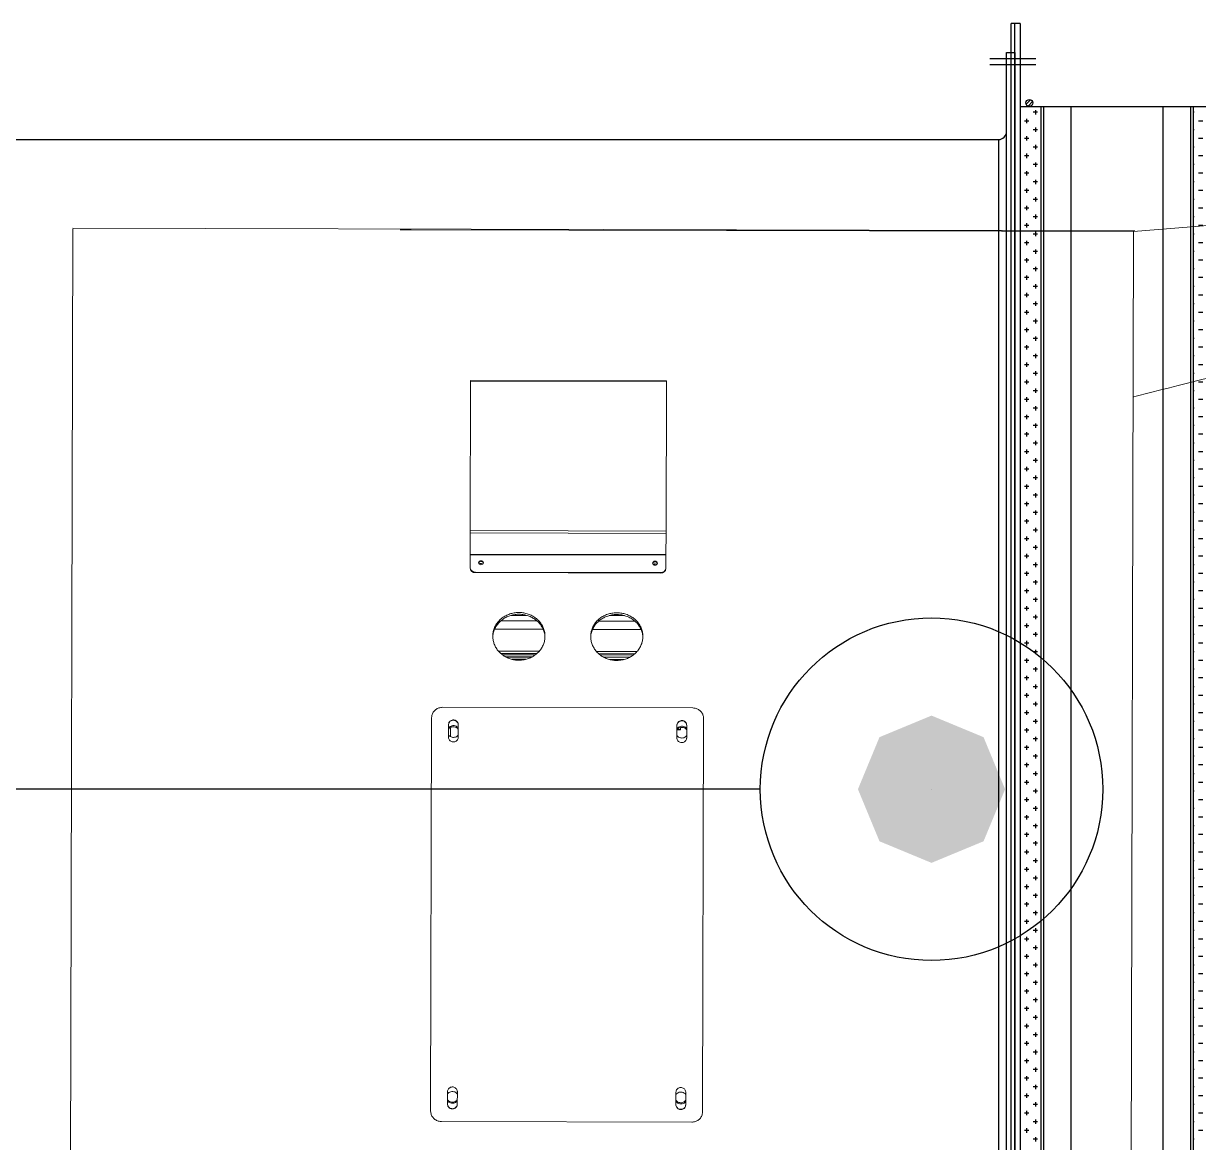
# Model space of a CAD drawing. Header units: millimetres. Extents: x -379292 to 1221486, y 92049 to 447512.
# Drawn here: x -107860 to -107002, y 166036 to 166852 of the extents above; entities that cross this region are included whole.
import ezdxf
from ezdxf.enums import TextEntityAlignment as Align

# ---------------------------------------------------------------- set-up
doc = ezdxf.new("R2010")
doc.units = ezdxf.units.MM
doc.layers.add('-M-YNGN-SPR-YUK', color=7, linetype='Continuous')
doc.layers.add('-M-YNGN-ZON6-SPR-', color=7, linetype='Continuous')
for name, color, linetype, lineweight in [('-M-YNGN-ZON6', 2, 'SP', 30), ('_Systemair Ventilation Equipments', 7, 'Continuous', 30), ('Aironn-DEF', 7, 'Continuous', 0)]:
    doc.layers.add(name, color=color, linetype=linetype, lineweight=lineweight)
doc.styles.add('CIZGI', font='tahoma.ttf', dxfattribs={"width": 0.8, "oblique": 20})
doc.styles.add('SPR-NOT', font='romans.shx')
doc.linetypes.add('SP', pattern='A,2,-0.1,["SP",CIZGI,S=0.14,R=0.2,X=0,Y=-0.07],-0.255', length=2.355)

# ---------------------------------------------------------------- blocks, each defined once
blk = doc.blocks.new('EVH 1250')
at = {"layer": '_Systemair Ventilation Equipments', "color": 8}
for p, q in [((12321.979, 3611.709), (12321.979, 3748.709)), ((12322.379, 3748.709), (12322.379, 3611.709)), ((12322.629, 3748.709), (12322.629, 3611.709)), ((12309.352, 3617.752), (12309.352, 3742.752)), ((12309.552, 3617.752), (12309.552, 3742.752)), ((12311.552, 3617.752), (12311.552, 3742.752)), ((12318.279, 3617.752), (12318.279, 3742.752)), ((12320.279, 3617.752), (12320.279, 3742.752)), ((12320.479, 3617.752), (12320.479, 3742.752)), ((12320.871, 3692.959), (12320.871, 3693.277)), ((12308.647, 3692.483), (12308.965, 3692.483)), ((12309.282, 3693.118), (12309.311, 3693.118)), ((12320.712, 3693.118), (12321.03, 3693.118)), ((12321.347, 3692.483), (12321.665, 3692.483)), ((12321.506, 3692.324), (12321.506, 3692.642)), ((12321.982, 3693.118), (12321.996, 3693.118)), ((12309.282, 3691.848), (12309.31, 3691.848)), ((12320.712, 3691.848), (12321.03, 3691.848)), ((12320.871, 3691.689), (12320.871, 3692.007)), ((12321.982, 3691.848), (12321.997, 3691.848)), ((12308.647, 3691.213), (12308.965, 3691.213)), ((12320.871, 3690.419), (12320.871, 3690.737)), ((12321.347, 3691.213), (12321.665, 3691.213)), ((12321.506, 3691.054), (12321.506, 3691.372)), ((12308.647, 3689.943), (12308.965, 3689.943)), ((12309.282, 3690.578), (12309.309, 3690.578)), ((12320.712, 3690.578), (12321.03, 3690.578)), ((12321.347, 3689.943), (12321.665, 3689.943)), ((12321.506, 3689.784), (12321.506, 3690.102)), ((12321.982, 3690.578), (12321.997, 3690.578)), ((12309.282, 3689.308), (12309.308, 3689.308)), ((12320.712, 3689.308), (12321.03, 3689.308)), ((12320.871, 3689.149), (12320.871, 3689.467)), ((12321.982, 3689.308), (12321.997, 3689.308)), ((12308.647, 3688.673), (12308.965, 3688.673)), ((12309.282, 3688.038), (12309.307, 3688.038)), ((12320.712, 3688.038), (12321.03, 3688.038)), ((12320.871, 3687.879), (12320.871, 3688.197)), ((12321.347, 3688.673), (12321.665, 3688.673)), ((12321.506, 3688.514), (12321.506, 3688.832)), ((12321.982, 3688.038), (12321.998, 3688.038)), ((12308.647, 3687.403), (12308.965, 3687.403)), ((12321.347, 3687.403), (12321.665, 3687.403)), ((12321.506, 3687.244), (12321.506, 3687.562)), ((12309.282, 3686.768), (12309.306, 3686.768)), ((12320.712, 3686.768), (12321.03, 3686.768)), ((12320.871, 3686.609), (12320.871, 3686.927)), ((12321.982, 3686.768), (12321.998, 3686.768)), ((12308.647, 3686.133), (12308.965, 3686.133)), ((12309.282, 3685.498), (12309.305, 3685.498)), ((12320.712, 3685.498), (12321.03, 3685.498)), ((12320.871, 3685.339), (12320.871, 3685.657)), ((12321.347, 3686.133), (12321.665, 3686.133)), ((12321.506, 3685.974), (12321.506, 3686.292)), ((12321.982, 3685.498), (12321.999, 3685.498)), ((12308.647, 3684.863), (12308.965, 3684.863)), ((12321.347, 3684.863), (12321.665, 3684.863)), ((12321.506, 3684.704), (12321.506, 3685.022)), ((12309.282, 3684.228), (12309.304, 3684.228)), ((12320.712, 3684.228), (12321.03, 3684.228)), ((12320.871, 3684.069), (12320.871, 3684.387)), ((12321.506, 3683.434), (12321.506, 3683.752)), ((12321.982, 3684.228), (12321.999, 3684.228)), ((12308.647, 3683.593), (12308.965, 3683.593)), ((12309.282, 3682.958), (12309.303, 3682.958)), ((12320.712, 3682.958), (12321.03, 3682.958)), ((12320.871, 3682.799), (12320.871, 3683.117)), ((12321.347, 3683.593), (12321.665, 3683.593)), ((12321.982, 3682.958), (12322, 3682.958)), ((12308.647, 3682.323), (12308.965, 3682.323)), ((12321.347, 3682.323), (12321.665, 3682.323)), ((12321.506, 3682.164), (12321.506, 3682.482)), ((12309.282, 3681.688), (12309.302, 3681.688)), ((12320.712, 3681.688), (12321.03, 3681.688)), ((12320.871, 3681.529), (12320.871, 3681.847)), ((12321.506, 3680.894), (12321.506, 3681.212)), ((12321.982, 3681.688), (12322, 3681.688)), ((12308.647, 3681.053), (12308.965, 3681.053)), ((12309.282, 3680.418), (12309.301, 3680.418)), ((12320.712, 3680.418), (12321.03, 3680.418)), ((12320.871, 3680.259), (12320.871, 3680.577)), ((12321.347, 3681.053), (12321.665, 3681.053)), ((12321.982, 3680.418), (12322, 3680.418)), ((12308.647, 3679.783), (12308.965, 3679.783)), ((12321.347, 3679.783), (12321.665, 3679.783)), ((12321.506, 3679.624), (12321.506, 3679.942)), ((12309.282, 3679.148), (12309.301, 3679.148)), ((12320.712, 3679.148), (12321.03, 3679.148)), ((12320.871, 3678.989), (12320.871, 3679.307)), ((12321.506, 3678.354), (12321.506, 3678.672)), ((12321.982, 3679.148), (12322, 3679.148)), ((12308.647, 3678.513), (12308.965, 3678.513)), ((12309.282, 3677.878), (12309.302, 3677.878)), ((12320.712, 3677.878), (12321.03, 3677.878)), ((12320.871, 3677.719), (12320.871, 3678.037)), ((12321.347, 3678.513), (12321.665, 3678.513)), ((12321.982, 3677.878), (12322, 3677.878)), ((12308.647, 3677.243), (12308.965, 3677.243)), ((12321.347, 3677.243), (12321.665, 3677.243)), ((12321.506, 3677.084), (12321.506, 3677.402)), ((12309.282, 3676.608), (12309.303, 3676.608)), ((12320.712, 3676.608), (12321.03, 3676.608)), ((12320.871, 3676.449), (12320.871, 3676.767)), ((12321.506, 3675.814), (12321.506, 3676.132)), ((12321.982, 3676.608), (12321.999, 3676.608)), ((12308.647, 3675.973), (12308.965, 3675.973)), ((12309.282, 3675.338), (12309.304, 3675.338)), ((12320.712, 3675.338), (12321.03, 3675.338)), ((12320.871, 3675.179), (12320.871, 3675.497)), ((12321.347, 3675.973), (12321.665, 3675.973)), ((12321.982, 3675.338), (12321.999, 3675.338)), ((12308.647, 3674.703), (12308.965, 3674.703)), ((12321.347, 3674.703), (12321.665, 3674.703)), ((12321.506, 3674.544), (12321.506, 3674.862)), ((12309.282, 3674.068), (12309.305, 3674.068)), ((12320.712, 3674.068), (12321.03, 3674.068)), ((12320.871, 3673.909), (12320.871, 3674.227)), ((12321.506, 3673.274), (12321.506, 3673.592)), ((12321.982, 3674.068), (12321.998, 3674.068)), ((12308.647, 3673.433), (12308.965, 3673.433)), ((12309.282, 3672.798), (12309.306, 3672.798)), ((12320.712, 3672.798), (12321.03, 3672.798)), ((12320.871, 3672.639), (12320.871, 3672.957)), ((12321.347, 3673.433), (12321.665, 3673.433)), ((12321.982, 3672.798), (12321.998, 3672.798)), ((12308.647, 3672.163), (12308.965, 3672.163)), ((12321.347, 3672.163), (12321.665, 3672.163)), ((12321.506, 3672.004), (12321.506, 3672.322)), ((12308.647, 3670.893), (12308.965, 3670.893)), ((12309.282, 3671.528), (12309.307, 3671.528)), ((12320.712, 3671.528), (12321.03, 3671.528)), ((12320.871, 3671.369), (12320.871, 3671.687)), ((12321.347, 3670.893), (12321.665, 3670.893)), ((12321.506, 3670.734), (12321.506, 3671.052)), ((12321.982, 3671.528), (12321.998, 3671.528)), ((12309.282, 3670.258), (12309.308, 3670.258)), ((12320.712, 3670.258), (12321.03, 3670.258)), ((12320.871, 3670.099), (12320.871, 3670.417)), ((12321.982, 3670.258), (12321.997, 3670.258)), ((12308.647, 3669.623), (12308.965, 3669.623)), ((12321.347, 3669.623), (12321.665, 3669.623)), ((12321.506, 3669.464), (12321.506, 3669.782)), ((12308.647, 3668.353), (12308.965, 3668.353)), ((12309.282, 3668.988), (12309.309, 3668.988)), ((12320.712, 3668.988), (12321.03, 3668.988)), ((12320.871, 3668.829), (12320.871, 3669.147)), ((12321.347, 3668.353), (12321.665, 3668.353)), ((12321.506, 3668.194), (12321.506, 3668.512)), ((12321.982, 3668.988), (12321.997, 3668.988)), ((12309.282, 3667.718), (12309.31, 3667.718)), ((12320.712, 3667.718), (12321.03, 3667.718)), ((12320.871, 3667.559), (12320.871, 3667.877)), ((12321.982, 3667.718), (12321.996, 3667.718)), ((12308.647, 3667.083), (12308.965, 3667.083)), ((12320.871, 3666.289), (12320.871, 3666.607)), ((12321.347, 3667.083), (12321.665, 3667.083)), ((12321.506, 3666.924), (12321.506, 3667.242)), ((12308.647, 3665.813), (12308.965, 3665.813)), ((12309.282, 3666.448), (12309.312, 3666.448)), ((12320.712, 3666.448), (12321.03, 3666.448)), ((12321.347, 3665.813), (12321.665, 3665.813)), ((12321.506, 3665.654), (12321.506, 3665.972)), ((12321.982, 3666.448), (12321.996, 3666.448)), ((12309.282, 3665.178), (12309.313, 3665.178)), ((12320.712, 3665.178), (12321.03, 3665.178)), ((12320.871, 3665.019), (12320.871, 3665.337)), ((12321.982, 3665.178), (12321.995, 3665.178)), ((12308.647, 3664.543), (12308.965, 3664.543)), ((12320.871, 3663.749), (12320.871, 3664.067)), ((12321.347, 3664.543), (12321.665, 3664.543)), ((12321.506, 3664.384), (12321.506, 3664.702)), ((12308.647, 3663.273), (12308.965, 3663.273)), ((12309.282, 3663.908), (12309.314, 3663.908)), ((12320.712, 3663.908), (12321.03, 3663.908)), ((12321.347, 3663.273), (12321.665, 3663.273)), ((12321.506, 3663.114), (12321.506, 3663.432)), ((12321.982, 3663.908), (12321.995, 3663.908)), ((12309.282, 3662.638), (12309.315, 3662.638)), ((12320.712, 3662.638), (12321.03, 3662.638)), ((12320.871, 3662.479), (12320.871, 3662.797)), ((12321.982, 3662.638), (12321.994, 3662.638)), ((12308.647, 3662.003), (12308.965, 3662.003)), ((12320.871, 3661.209), (12320.871, 3661.527)), ((12321.347, 3662.003), (12321.665, 3662.003)), ((12321.506, 3661.844), (12321.506, 3662.162)), ((12308.647, 3660.733), (12308.965, 3660.733)), ((12309.282, 3661.368), (12309.316, 3661.368)), ((12320.712, 3661.368), (12321.03, 3661.368)), ((12321.347, 3660.733), (12321.665, 3660.733)), ((12321.506, 3660.574), (12321.506, 3660.892)), ((12321.982, 3661.368), (12321.994, 3661.368)), ((12309.282, 3660.098), (12309.317, 3660.098)), ((12320.712, 3660.098), (12321.03, 3660.098)), ((12320.871, 3659.939), (12320.871, 3660.257)), ((12321.982, 3660.098), (12321.994, 3660.098)), ((12308.647, 3659.463), (12308.965, 3659.463)), ((12320.871, 3658.669), (12320.871, 3658.987)), ((12321.347, 3659.463), (12321.665, 3659.463)), ((12321.506, 3659.304), (12321.506, 3659.622)), ((12308.647, 3658.193), (12308.965, 3658.193)), ((12309.282, 3658.828), (12309.318, 3658.828)), ((12320.712, 3658.828), (12321.03, 3658.828)), ((12321.347, 3658.193), (12321.665, 3658.193)), ((12321.506, 3658.034), (12321.506, 3658.352)), ((12321.982, 3658.828), (12321.993, 3658.828)), ((12309.282, 3657.558), (12309.319, 3657.558)), ((12320.712, 3657.558), (12321.03, 3657.558)), ((12320.871, 3657.399), (12320.871, 3657.717)), ((12321.982, 3657.558), (12321.993, 3657.558)), ((12308.647, 3656.923), (12308.965, 3656.923)), ((12309.282, 3656.288), (12309.32, 3656.288)), ((12320.712, 3656.288), (12321.03, 3656.288)), ((12320.871, 3656.129), (12320.871, 3656.447)), ((12321.347, 3656.923), (12321.665, 3656.923)), ((12321.506, 3656.764), (12321.506, 3657.082)), ((12321.982, 3656.288), (12321.992, 3656.288)), ((12308.647, 3655.653), (12308.965, 3655.653)), ((12321.347, 3655.653), (12321.665, 3655.653)), ((12321.506, 3655.494), (12321.506, 3655.812)), ((12309.282, 3655.018), (12309.321, 3655.018)), ((12320.712, 3655.018), (12321.03, 3655.018)), ((12320.871, 3654.859), (12320.871, 3655.177)), ((12321.982, 3655.018), (12321.992, 3655.018)), ((12308.647, 3654.383), (12308.965, 3654.383)), ((12309.282, 3653.748), (12309.322, 3653.748)), ((12320.712, 3653.748), (12321.03, 3653.748)), ((12320.871, 3653.589), (12320.871, 3653.907)), ((12321.347, 3654.383), (12321.665, 3654.383)), ((12321.506, 3654.224), (12321.506, 3654.542)), ((12321.982, 3653.748), (12321.991, 3653.748)), ((12308.647, 3653.113), (12308.965, 3653.113)), ((12321.347, 3653.113), (12321.665, 3653.113)), ((12321.506, 3652.954), (12321.506, 3653.272)), ((12309.282, 3652.478), (12309.323, 3652.478)), ((12320.712, 3652.478), (12321.03, 3652.478)), ((12320.871, 3652.319), (12320.871, 3652.637)), ((12321.506, 3651.684), (12321.506, 3652.002)), ((12321.982, 3652.478), (12321.991, 3652.478)), ((12308.647, 3651.843), (12308.965, 3651.843)), ((12309.282, 3651.208), (12309.324, 3651.208)), ((12320.712, 3651.208), (12321.03, 3651.208)), ((12320.871, 3651.049), (12320.871, 3651.367)), ((12321.347, 3651.843), (12321.665, 3651.843)), ((12321.982, 3651.208), (12321.991, 3651.208)), ((12308.647, 3650.573), (12308.965, 3650.573)), ((12321.347, 3650.573), (12321.665, 3650.573)), ((12321.506, 3650.414), (12321.506, 3650.732)), ((12309.282, 3649.938), (12309.325, 3649.938)), ((12320.712, 3649.938), (12321.03, 3649.938)), ((12320.871, 3649.779), (12320.871, 3650.097)), ((12321.506, 3649.144), (12321.506, 3649.462)), ((12321.982, 3649.938), (12321.99, 3649.938)), ((12308.647, 3649.303), (12308.965, 3649.303)), ((12309.282, 3648.668), (12309.326, 3648.668)), ((12320.712, 3648.668), (12321.03, 3648.668)), ((12320.871, 3648.509), (12320.871, 3648.827)), ((12321.347, 3649.303), (12321.665, 3649.303)), ((12321.982, 3648.668), (12321.99, 3648.668)), ((12308.647, 3648.033), (12308.965, 3648.033)), ((12321.347, 3648.033), (12321.665, 3648.033)), ((12321.506, 3647.874), (12321.506, 3648.192)), ((12309.282, 3647.398), (12309.327, 3647.398)), ((12320.712, 3647.398), (12321.03, 3647.398)), ((12320.871, 3647.239), (12320.871, 3647.557)), ((12321.506, 3646.604), (12321.506, 3646.922)), ((12321.982, 3647.398), (12321.989, 3647.398)), ((12308.647, 3646.763), (12308.965, 3646.763)), ((12309.282, 3646.128), (12309.328, 3646.128)), ((12320.712, 3646.128), (12321.03, 3646.128)), ((12320.871, 3645.969), (12320.871, 3646.287)), ((12321.347, 3646.763), (12321.665, 3646.763)), ((12321.982, 3646.128), (12321.989, 3646.128)), ((12308.647, 3645.493), (12308.965, 3645.493)), ((12321.347, 3645.493), (12321.665, 3645.493)), ((12321.506, 3645.334), (12321.506, 3645.652)), ((12309.282, 3644.858), (12309.329, 3644.858)), ((12320.712, 3644.858), (12321.03, 3644.858)), ((12320.871, 3644.699), (12320.871, 3645.017)), ((12321.506, 3644.064), (12321.506, 3644.382)), ((12321.982, 3644.858), (12321.988, 3644.858)), ((12308.647, 3644.223), (12308.965, 3644.223)), ((12309.282, 3643.588), (12309.33, 3643.588)), ((12320.712, 3643.588), (12321.03, 3643.588)), ((12320.871, 3643.429), (12320.871, 3643.747)), ((12321.347, 3644.223), (12321.665, 3644.223)), ((12321.982, 3643.588), (12321.988, 3643.588)), ((12308.647, 3642.953), (12308.965, 3642.953)), ((12321.347, 3642.953), (12321.665, 3642.953)), ((12321.506, 3642.794), (12321.506, 3643.112)), ((12309.282, 3642.318), (12309.331, 3642.318)), ((12320.712, 3642.318), (12321.03, 3642.318)), ((12320.871, 3642.159), (12320.871, 3642.477)), ((12321.506, 3641.524), (12321.506, 3641.842)), ((12321.982, 3642.318), (12321.988, 3642.318)), ((12308.647, 3641.683), (12308.965, 3641.683)), ((12309.282, 3641.048), (12309.332, 3641.048)), ((12320.712, 3641.048), (12321.03, 3641.048)), ((12320.871, 3640.889), (12320.871, 3641.207)), ((12321.347, 3641.683), (12321.665, 3641.683)), ((12321.982, 3641.048), (12321.987, 3641.048)), ((12308.647, 3640.413), (12308.965, 3640.413)), ((12321.347, 3640.413), (12321.665, 3640.413)), ((12321.506, 3640.254), (12321.506, 3640.572)), ((12308.647, 3639.143), (12308.965, 3639.143)), ((12309.282, 3639.778), (12309.333, 3639.778)), ((12320.712, 3639.778), (12321.03, 3639.778)), ((12320.871, 3639.619), (12320.871, 3639.937)), ((12321.347, 3639.143), (12321.665, 3639.143)), ((12321.506, 3638.984), (12321.506, 3639.302)), ((12321.982, 3639.778), (12321.987, 3639.778)), ((12309.282, 3638.508), (12309.334, 3638.508)), ((12320.712, 3638.508), (12321.03, 3638.508)), ((12320.871, 3638.349), (12320.871, 3638.667)), ((12321.982, 3638.508), (12321.986, 3638.508)), ((12308.647, 3637.873), (12308.965, 3637.873)), ((12321.347, 3637.873), (12321.665, 3637.873)), ((12321.506, 3637.714), (12321.506, 3638.032)), ((12308.647, 3636.603), (12308.965, 3636.603)), ((12309.282, 3637.238), (12309.335, 3637.238)), ((12320.712, 3637.238), (12321.03, 3637.238)), ((12320.871, 3637.079), (12320.871, 3637.397)), ((12321.347, 3636.603), (12321.665, 3636.603)), ((12321.506, 3636.444), (12321.506, 3636.762)), ((12321.982, 3637.238), (12321.986, 3637.238)), ((12309.282, 3635.968), (12309.336, 3635.968)), ((12320.712, 3635.968), (12321.03, 3635.968)), ((12320.871, 3635.809), (12320.871, 3636.127)), ((12321.982, 3635.968), (12321.985, 3635.968)), ((12308.647, 3635.333), (12308.965, 3635.333)), ((12320.871, 3634.539), (12320.871, 3634.857)), ((12321.347, 3635.333), (12321.665, 3635.333)), ((12321.506, 3635.174), (12321.506, 3635.492)), ((12308.647, 3634.063), (12308.965, 3634.063)), ((12309.282, 3634.698), (12309.337, 3634.698)), ((12320.712, 3634.698), (12321.03, 3634.698)), ((12321.347, 3634.063), (12321.665, 3634.063)), ((12321.506, 3633.904), (12321.506, 3634.222)), ((12321.982, 3634.698), (12321.985, 3634.698)), ((12309.282, 3633.428), (12309.338, 3633.428)), ((12320.712, 3633.428), (12321.03, 3633.428)), ((12320.871, 3633.269), (12320.871, 3633.587)), ((12321.982, 3633.428), (12321.985, 3633.428)), ((12308.647, 3632.793), (12308.965, 3632.793)), ((12320.871, 3631.999), (12320.871, 3632.317)), ((12321.347, 3632.793), (12321.665, 3632.793)), ((12321.506, 3632.634), (12321.506, 3632.952)), ((12308.647, 3631.523), (12308.965, 3631.523)), ((12309.282, 3632.158), (12309.339, 3632.158)), ((12320.712, 3632.158), (12321.03, 3632.158)), ((12321.347, 3631.523), (12321.665, 3631.523)), ((12321.506, 3631.364), (12321.506, 3631.682)), ((12321.982, 3632.158), (12321.984, 3632.158)), ((12309.282, 3630.888), (12309.34, 3630.888)), ((12320.712, 3630.888), (12321.03, 3630.888)), ((12320.871, 3630.729), (12320.871, 3631.047)), ((12321.982, 3630.888), (12321.984, 3630.888)), ((12308.647, 3630.253), (12308.965, 3630.253)), ((12320.871, 3629.459), (12320.871, 3629.777)), ((12321.347, 3630.253), (12321.665, 3630.253)), ((12321.506, 3630.094), (12321.506, 3630.412)), ((12308.647, 3628.983), (12308.965, 3628.983)), ((12309.282, 3629.618), (12309.341, 3629.618)), ((12320.712, 3629.618), (12321.03, 3629.618)), ((12321.347, 3628.983), (12321.665, 3628.983)), ((12321.506, 3628.824), (12321.506, 3629.142)), ((12321.982, 3629.618), (12321.983, 3629.618)), ((12309.282, 3628.348), (12309.342, 3628.348)), ((12320.712, 3628.348), (12321.03, 3628.348)), ((12320.871, 3628.189), (12320.871, 3628.507)), ((12321.982, 3628.348), (12321.983, 3628.348)), ((12308.647, 3627.713), (12308.965, 3627.713)), ((12320.871, 3626.919), (12320.871, 3627.237)), ((12321.347, 3627.713), (12321.665, 3627.713)), ((12321.506, 3627.554), (12321.506, 3627.872)), ((12308.647, 3626.443), (12308.965, 3626.443)), ((12309.282, 3627.078), (12309.343, 3627.078)), ((12320.712, 3627.078), (12321.03, 3627.078)), ((12321.347, 3626.443), (12321.665, 3626.443)), ((12321.506, 3626.284), (12321.506, 3626.602)), ((12309.282, 3625.808), (12309.344, 3625.808)), ((12320.712, 3625.808), (12321.03, 3625.808)), ((12320.871, 3625.649), (12320.871, 3625.967)), ((12308.647, 3625.173), (12308.965, 3625.173)), ((12320.871, 3624.379), (12320.871, 3624.697)), ((12321.347, 3625.173), (12321.665, 3625.173)), ((12321.506, 3625.014), (12321.506, 3625.332)), ((12308.647, 3623.903), (12308.965, 3623.903)), ((12309.282, 3624.538), (12309.345, 3624.538)), ((12320.712, 3624.538), (12321.03, 3624.538)), ((12321.347, 3623.903), (12321.665, 3623.903)), ((12321.506, 3623.744), (12321.506, 3624.062)), ((12309.282, 3623.268), (12309.346, 3623.268)), ((12320.712, 3623.268), (12321.03, 3623.268)), ((12320.871, 3623.109), (12320.871, 3623.427)), ((12308.647, 3622.633), (12308.965, 3622.633)), ((12309.282, 3621.998), (12309.347, 3621.998)), ((12320.712, 3621.998), (12321.03, 3621.998)), ((12320.871, 3621.839), (12320.871, 3622.157)), ((12321.347, 3622.633), (12321.665, 3622.633)), ((12321.506, 3622.474), (12321.506, 3622.792)), ((12308.647, 3621.363), (12308.965, 3621.363)), ((12321.347, 3621.363), (12321.665, 3621.363)), ((12321.506, 3621.204), (12321.506, 3621.522)), ((12309.282, 3620.728), (12309.348, 3620.728)), ((12320.712, 3620.728), (12321.03, 3620.728)), ((12320.871, 3620.569), (12320.871, 3620.887)), ((12321.506, 3619.934), (12321.506, 3620.252)), ((12308.647, 3620.093), (12308.965, 3620.093)), ((12309.282, 3619.458), (12309.349, 3619.458)), ((12320.712, 3619.458), (12321.03, 3619.458)), ((12320.871, 3619.299), (12320.871, 3619.617)), ((12321.347, 3620.093), (12321.665, 3620.093)), ((12308.647, 3618.823), (12308.965, 3618.823)), ((12321.347, 3618.823), (12321.665, 3618.823)), ((12321.506, 3618.664), (12321.506, 3618.982)), ((12321.979, 3617.752), (12307.879, 3617.752)), ((12309.282, 3618.188), (12309.35, 3618.188)), ((12320.712, 3618.188), (12321.03, 3618.188)), ((12320.871, 3618.029), (12320.871, 3618.347)), ((12321.075, 3617.41), (12321.399, 3617.735)), ((12321.217, 3617.269), (12321.541, 3617.593)), ((12324.204, 3614.696), (12320.835, 3614.696)), ((12324.204, 3614.259), (12320.835, 3614.259)), ((12321.979, 3611.709), (12322.629, 3611.709)), ((12321.979, 3611.709), (12322.629, 3611.709))]:
    blk.add_line(p, q, dxfattribs=at)
blk.add_circle((12321.308, 3617.502), 0.25, dxfattribs=at)
blk = doc.blocks.new('AXC 1250')
at = {"layer": '_Systemair Ventilation Equipments', "color": 8, "linetype": 'Continuous'}
for p, q in [((12411.735, 3610.734), (12411.735, 3749.734)), ((12412.335, 3749.734), (12412.335, 3610.734)), ((12412.935, 3617.084), (12412.935, 3743.384)), ((12515.535, 3617.084), (12412.935, 3617.084)), ((12412.335, 3610.734), (12411.735, 3610.734))]:
    blk.add_line(p, q, dxfattribs=at)
blk.add_arc((12412.935, 3616.484), 0.6, 90, 180, dxfattribs=at)
blk = doc.blocks.new('OtoParkBodrumKatMimari')
at = {"layer": '_Systemair Ventilation Equipments', "xscale": 10, "yscale": 10, "zscale": 10, "rotation": 180}
for name, p in [('EVH 1250', (262442.74, 102150.81)), ('AXC 1250', (263336.38, 102119.88))]:
    blk.add_blockref(name, p, dxfattribs=at)
blk = doc.blocks.new('SP-C-UP-12')
at = {"ltscale": 10}
blk.add_line((0, 0), (0, 0), dxfattribs=at)
at = {"color": 1, "linetype": 'Continuous'}
blk.add_circle((0, 0), 12.5, dxfattribs=at)
at = {"ltscale": 10}
for points in [[(-5.373, 0), (-3.799, 3.799), (-3.799, -3.799), (0, 5.373)], [(-3.799, -3.799), (0, 5.373), (0, -5.373), (3.799, 3.799)], [(0, -5.373), (3.799, 3.799), (3.799, -3.799), (5.373, 0)]]:
    blk.add_solid(points, dxfattribs=at)
at = {"layer": '-M-YNGN-SPR-YUK', "style": 'SPR-NOT', "width": 0.5, "flags": 9}
for tag, p in [('YUK', (0, 17.767)), ('CAP', (0, 14.419)), ('TIP', (0.199, 10.777))]:
    blk.add_attdef(tag, text='', height=2.5, dxfattribs=at).set_placement(p, align=Align.MIDDLE_CENTER)
blk = doc.blocks.new('A$C69E8D8A3')
at = {"layer": '-M-YNGN-ZON6', "ltscale": 500}
blk.add_line((4817.311, 6411.879), (4592.311, 6411.879), dxfattribs=at)
at = {"layer": '-M-YNGN-ZON6-SPR-', "rotation": 180}
blk.add_blockref('SP-C-UP-12', (4829.811, 6411.879), dxfattribs=at)
blk = doc.blocks.new('TF1000-0')
at = {"layer": 'Aironn-DEF', "color": 2, "linetype": 'Continuous', "lineweight": 15}
blk.add_line((19557.744, 1473.707), (19563.57, 1404.298), dxfattribs=at)
at = {"layer": 'Aironn-DEF', "color": 3, "linetype": 'Continuous', "lineweight": 15}
for p, q in [((19563.526, 1404.407), (19563.526, 1326.859)), ((19563.57, 1404.298), (19563.57, 1375.399)), ((19663.481, 1404.298), (19563.57, 1404.298)), ((19563.57, 1374.579), (19563.57, 1351.573)), ((19599.172, 1373.006), (19627.88, 1373.006)), ((19598.413, 1353.945), (19598.413, 1372.212)), ((19599.675, 1371.775), (19600.593, 1371.775)), ((19627.376, 1371.775), (19626.458, 1371.775)), ((19628.639, 1353.945), (19628.639, 1372.212)), ((19600.593, 1371.06), (19599.675, 1371.06)), ((19600.004, 1371.332), (19599.841, 1371.332)), ((19599.842, 1371.318), (19599.99, 1371.318)), ((19599.99, 1371.318), (19599.97, 1371.095)), ((19600.042, 1371.06), (19600.019, 1371.318)), ((19626.458, 1371.06), (19627.376, 1371.06)), ((19574.559, 1370.226), (19574.559, 1355.93)), ((19574.559, 1370.226), (19574.602, 1370.226)), ((19585.516, 1370.226), (19574.602, 1370.226)), ((19574.602, 1355.93), (19574.602, 1370.226)), ((19585.516, 1355.93), (19585.516, 1370.226)), ((19585.516, 1370.226), (19585.684, 1370.226)), ((19585.684, 1355.93), (19585.684, 1370.226)), ((19587.225, 1370.226), (19585.684, 1370.226)), ((19587.225, 1355.93), (19587.225, 1370.226)), ((19587.225, 1370.226), (19587.276, 1370.226)), ((19588.199, 1370.226), (19587.276, 1370.226)), ((19587.276, 1355.93), (19587.276, 1370.226)), ((19588.239, 1370.226), (19588.199, 1370.226)), ((19588.54, 1356.327), (19588.54, 1369.829)), ((19588.58, 1369.829), (19588.54, 1369.829)), ((19588.58, 1356.327), (19588.58, 1369.829)), ((19592.698, 1368.418), (19592.698, 1364.887)), ((19592.082, 1365.343), (19592.082, 1367.961)), ((19592.102, 1367.981), (19592.102, 1365.317)), ((19594.306, 1368.135), (19594.306, 1365.175)), ((19594.475, 1367.96), (19594.475, 1365.347)), ((19594.561, 1367.855), (19594.561, 1365.445)), ((19594.72, 1367.61), (19594.72, 1365.694)), ((19594.734, 1367.581), (19594.734, 1365.716)), ((19591.69, 1366.087), (19591.69, 1367.208)), ((19594.892, 1367.162), (19594.892, 1366.143)), ((19592.082, 1358.195), (19592.082, 1360.813)), ((19592.102, 1360.834), (19592.102, 1358.169)), ((19592.698, 1361.27), (19592.698, 1357.739)), ((19594.306, 1360.987), (19594.306, 1358.028)), ((19594.475, 1360.812), (19594.475, 1358.199)), ((19594.561, 1360.707), (19594.561, 1358.297)), ((19591.69, 1358.939), (19591.69, 1360.06)), ((19594.72, 1360.462), (19594.72, 1358.546)), ((19594.734, 1360.433), (19594.734, 1358.568)), ((19594.892, 1360.014), (19594.892, 1358.995)), ((19588.58, 1356.327), (19588.54, 1356.327)), ((19574.602, 1355.93), (19574.559, 1355.93)), ((19574.602, 1355.93), (19585.516, 1355.93)), ((19585.684, 1355.93), (19585.516, 1355.93)), ((19585.684, 1355.93), (19587.225, 1355.93)), ((19587.276, 1355.93), (19587.225, 1355.93)), ((19587.276, 1355.93), (19588.199, 1355.93)), ((19588.239, 1355.93), (19588.199, 1355.93)), ((19599.675, 1355.096), (19600.593, 1355.096)), ((19627.376, 1355.096), (19626.458, 1355.096)), ((19600.593, 1354.382), (19599.675, 1354.382)), ((19600.553, 1354.531), (19599.885, 1354.531)), ((19626.458, 1354.382), (19627.376, 1354.382)), ((19599.172, 1353.151), (19627.88, 1353.151)), ((19563.57, 1326.859), (19663.481, 1326.859))]:
    blk.add_line(p, q, dxfattribs=at)
at = {"layer": 'Aironn-DEF', "color": 3, "linetype": 'Continuous', "lineweight": 15, "flags": 128}
for points in [[(19599.99, 1371.318), (19599.994, 1371.324), (19599.997, 1371.328), (19600.001, 1371.331), (19600.004, 1371.332), (19600.008, 1371.331), (19600.012, 1371.328), (19600.015, 1371.324), (19600.019, 1371.318)], [(19587.707, 1369.432), (19587.719, 1369.365), (19587.751, 1369.308), (19587.8, 1369.27), (19587.858, 1369.257), (19587.915, 1369.27), (19587.964, 1369.308), (19587.996, 1369.365), (19588.008, 1369.432), (19587.996, 1369.499), (19587.964, 1369.555), (19587.915, 1369.593), (19587.858, 1369.607), (19587.8, 1369.593), (19587.751, 1369.555), (19587.719, 1369.499), (19587.707, 1369.432)], [(19587.707, 1356.724), (19587.719, 1356.658), (19587.751, 1356.601), (19587.8, 1356.563), (19587.858, 1356.55), (19587.915, 1356.563), (19587.964, 1356.601), (19587.996, 1356.658), (19588.008, 1356.724), (19587.996, 1356.791), (19587.964, 1356.848), (19587.915, 1356.886), (19587.858, 1356.899), (19587.8, 1356.886), (19587.751, 1356.848), (19587.719, 1356.791), (19587.707, 1356.724)]]:
    blk.add_lwpolyline(points, dxfattribs=at)
at = {"layer": 'Aironn-DEF', "color": 3, "linetype": 'Continuous', "lineweight": 15}
for centre, radius, start, end in [((19588.168, 1369.855), 0.372, 355.98857, 85.32805), ((19588.209, 1369.855), 0.372, 355.98857, 85.32805), ((19587.915, 1369.442), 0.167, 102.73806, 183.56778), ((19587.915, 1369.421), 0.167, 176.43222, 257.26194), ((19587.915, 1356.735), 0.167, 102.73806, 183.56778), ((19587.915, 1356.714), 0.167, 176.43222, 257.26194), ((19588.168, 1356.301), 0.372, 274.67195, 4.01143), ((19588.209, 1356.301), 0.372, 274.67195, 4.01143)]:
    blk.add_arc(centre, radius, start, end, dxfattribs=at)
at = {"layer": 'Aironn-DEF', "color": 2, "linetype": 'Continuous', "lineweight": 15}
blk.add_open_spline([(19575.637, 1404.298), (19575.637, 1404.298), (19573.028, 1414.513), (19566.213, 1441.156), (19561.097, 1461.136), (19557.687, 1474.456)], degree=3, knots=[0, 0, 0, 0, 0.25, 0.5, 1, 1, 1, 1], dxfattribs=at)
at = {"layer": 'Aironn-DEF', "color": 3, "linetype": 'Continuous', "lineweight": 15}
for points, knots in [([(19563.57, 1375.399), (19563.57, 1375.392), (19563.57, 1375.358), (19563.57, 1375.253), (19563.571, 1375.117), (19563.571, 1375.026), (19563.571, 1374.991)], [0, 0, 0, 0, 0.097407, 0.441093, 0.784785, 1, 1, 1, 1]), ([(19563.571, 1374.991), (19563.571, 1374.936), (19563.57, 1374.824), (19563.57, 1374.677), (19563.57, 1374.611), (19563.57, 1374.579)], [0, 0, 0, 0, 0.342505, 0.685009, 1, 1, 1, 1]), ([(19599.172, 1373.006), (19599.086, 1372.997), (19598.915, 1372.979), (19598.688, 1372.843), (19598.517, 1372.641), (19598.426, 1372.418), (19598.417, 1372.27), (19598.413, 1372.212)], [0, 0, 0, 0, 0.214686, 0.429373, 0.644046, 0.858725, 1, 1, 1, 1]), ([(19628.639, 1372.212), (19628.63, 1372.301), (19628.613, 1372.479), (19628.483, 1372.717), (19628.29, 1372.897), (19628.077, 1372.992), (19627.936, 1373.002), (19627.88, 1373.006)], [0, 0, 0, 0, 0.214688, 0.429376, 0.644062, 0.858738, 1, 1, 1, 1]), ([(19599.675, 1371.775), (19599.637, 1371.771), (19599.559, 1371.763), (19599.457, 1371.701), (19599.379, 1371.611), (19599.334, 1371.497), (19599.328, 1371.375), (19599.361, 1371.258), (19599.429, 1371.158), (19599.525, 1371.088), (19599.613, 1371.062), (19599.663, 1371.06), (19599.675, 1371.06)], [0, 0, 0, 0, 0.10738, 0.214759, 0.322141, 0.429516, 0.536879, 0.644233, 0.751591, 0.858961, 0.966342, 1, 1, 1, 1]), ([(19599.696, 1371.775), (19599.658, 1371.771), (19599.581, 1371.763), (19599.478, 1371.701), (19599.4, 1371.611), (19599.355, 1371.497), (19599.349, 1371.375), (19599.382, 1371.258), (19599.45, 1371.158), (19599.546, 1371.088), (19599.634, 1371.062), (19599.684, 1371.06), (19599.696, 1371.06)], [0, 0, 0, 0, 0.10738, 0.214759, 0.322141, 0.429516, 0.536879, 0.644233, 0.751591, 0.858961, 0.966342, 1, 1, 1, 1]), ([(19599.928, 1371.775), (19599.908, 1371.761), (19599.847, 1371.72), (19599.781, 1371.611), (19599.74, 1371.466), (19599.749, 1371.312), (19599.808, 1371.175), (19599.871, 1371.087), (19599.917, 1371.062), (19599.92, 1371.06)], [0, 0, 0, 0, 0.0886785, 0.2681392, 0.4475999, 0.6270545, 0.8065062, 0.985963, 1, 1, 1, 1]), ([(19600.013, 1371.775), (19599.993, 1371.761), (19599.932, 1371.72), (19599.865, 1371.611), (19599.825, 1371.466), (19599.834, 1371.312), (19599.893, 1371.175), (19599.956, 1371.087), (19600.002, 1371.062), (19600.005, 1371.06)], [0, 0, 0, 0, 0.088678, 0.268139, 0.4476, 0.627054, 0.806506, 0.985962, 1, 1, 1, 1]), ([(19600.607, 1371.417), (19600.602, 1371.467), (19600.592, 1371.567), (19600.525, 1371.695), (19600.457, 1371.75), (19600.427, 1371.775)], [0, 0, 0, 0, 0.359029, 0.718057, 1, 1, 1, 1]), ([(19600.593, 1371.06), (19600.632, 1371.064), (19600.71, 1371.072), (19600.813, 1371.133), (19600.892, 1371.224), (19600.937, 1371.337), (19600.943, 1371.46), (19600.91, 1371.577), (19600.841, 1371.676), (19600.744, 1371.746), (19600.656, 1371.773), (19600.606, 1371.774), (19600.593, 1371.775)], [0, 0, 0, 0, 0.10738, 0.214759, 0.322141, 0.429516, 0.536879, 0.644233, 0.751591, 0.858961, 0.966342, 1, 1, 1, 1]), ([(19626.458, 1371.06), (19626.419, 1371.064), (19626.342, 1371.072), (19626.238, 1371.133), (19626.159, 1371.224), (19626.114, 1371.337), (19626.108, 1371.46), (19626.141, 1371.577), (19626.21, 1371.676), (19626.307, 1371.746), (19626.395, 1371.773), (19626.446, 1371.774), (19626.458, 1371.775)], [0, 0, 0, 0, 0.10738, 0.214759, 0.322141, 0.429516, 0.536879, 0.644233, 0.751591, 0.858961, 0.966342, 1, 1, 1, 1]), ([(19626.628, 1371.06), (19626.608, 1371.073), (19626.547, 1371.114), (19626.48, 1371.224), (19626.439, 1371.369), (19626.448, 1371.523), (19626.508, 1371.66), (19626.571, 1371.748), (19626.617, 1371.773), (19626.62, 1371.775)], [0, 0, 0, 0, 0.088678, 0.268139, 0.4476, 0.627054, 0.806506, 0.985963, 1, 1, 1, 1]), ([(19627.044, 1371.775), (19627.05, 1371.771), (19627.099, 1371.743), (19627.163, 1371.652), (19627.214, 1371.53), (19627.219, 1371.449), (19627.221, 1371.417)], [0, 0, 0, 0, 0.056015, 0.41547, 0.774931, 1, 1, 1, 1]), ([(19627.129, 1371.775), (19627.135, 1371.771), (19627.184, 1371.743), (19627.248, 1371.652), (19627.299, 1371.53), (19627.304, 1371.449), (19627.306, 1371.417)], [0, 0, 0, 0, 0.056016, 0.415472, 0.774932, 1, 1, 1, 1]), ([(19627.355, 1371.775), (19627.394, 1371.771), (19627.471, 1371.763), (19627.574, 1371.701), (19627.652, 1371.611), (19627.696, 1371.497), (19627.702, 1371.375), (19627.669, 1371.258), (19627.601, 1371.158), (19627.505, 1371.088), (19627.418, 1371.062), (19627.367, 1371.06), (19627.355, 1371.06)], [0, 0, 0, 0, 0.10738, 0.214759, 0.322141, 0.429516, 0.536879, 0.644233, 0.751591, 0.858961, 0.966342, 1, 1, 1, 1]), ([(19627.376, 1371.775), (19627.415, 1371.771), (19627.492, 1371.763), (19627.595, 1371.701), (19627.673, 1371.611), (19627.717, 1371.497), (19627.724, 1371.375), (19627.691, 1371.258), (19627.622, 1371.158), (19627.526, 1371.088), (19627.439, 1371.062), (19627.388, 1371.06), (19627.376, 1371.06)], [0, 0, 0, 0, 0.10738, 0.214759, 0.322141, 0.429516, 0.536879, 0.644233, 0.751591, 0.858961, 0.966342, 1, 1, 1, 1]), ([(19600.429, 1371.06), (19600.435, 1371.064), (19600.485, 1371.091), (19600.549, 1371.183), (19600.6, 1371.304), (19600.605, 1371.386), (19600.607, 1371.417)], [0, 0, 0, 0, 0.0560163, 0.4154716, 0.7749323, 1, 1, 1, 1]), ([(19627.221, 1371.417), (19627.216, 1371.367), (19627.206, 1371.267), (19627.14, 1371.14), (19627.072, 1371.084), (19627.042, 1371.06)], [0, 0, 0, 0, 0.359028, 0.718057, 1, 1, 1, 1]), ([(19627.306, 1371.417), (19627.301, 1371.367), (19627.291, 1371.267), (19627.225, 1371.14), (19627.157, 1371.084), (19627.127, 1371.06)], [0, 0, 0, 0, 0.359029, 0.718057, 1, 1, 1, 1]), ([(19587.872, 1369.602), (19587.858, 1369.599), (19587.828, 1369.591), (19587.79, 1369.557), (19587.76, 1369.508), (19587.746, 1369.45), (19587.75, 1369.391), (19587.77, 1369.336), (19587.804, 1369.292), (19587.842, 1369.266), (19587.868, 1369.262), (19587.877, 1369.261)], [0, 0, 0, 0, 0.097038, 0.216709, 0.336381, 0.456053, 0.575724, 0.695395, 0.815067, 0.934739, 1, 1, 1, 1]), ([(19587.959, 1369.558), (19587.958, 1369.557), (19587.942, 1369.545), (19587.924, 1369.507), (19587.909, 1369.451), (19587.913, 1369.391), (19587.93, 1369.34), (19587.951, 1369.316), (19587.959, 1369.306)], [0, 0, 0, 0, 0.022634, 0.229756, 0.436878, 0.643999, 0.851119, 1, 1, 1, 1]), ([(19594.963, 1366.652), (19594.958, 1366.545), (19594.948, 1366.331), (19594.871, 1366.018), (19594.749, 1365.724), (19594.583, 1365.456), (19594.377, 1365.222), (19594.139, 1365.028), (19593.875, 1364.881), (19593.592, 1364.784), (19593.299, 1364.74), (19593.005, 1364.75), (19592.717, 1364.814), (19592.444, 1364.93), (19592.194, 1365.095), (19591.971, 1365.304), (19591.785, 1365.552), (19591.639, 1365.83), (19591.537, 1366.133), (19591.482, 1366.449), (19591.476, 1366.772), (19591.518, 1367.091), (19591.608, 1367.397), (19591.743, 1367.683), (19591.92, 1367.939), (19592.133, 1368.159), (19592.377, 1368.336), (19592.645, 1368.465), (19592.93, 1368.543), (19593.224, 1368.567), (19593.517, 1368.537), (19593.803, 1368.453), (19594.073, 1368.318), (19594.318, 1368.137), (19594.532, 1367.912), (19594.71, 1367.652), (19594.843, 1367.364), (19594.942, 1367.029), (19594.955, 1366.787), (19594.963, 1366.652)], [0, 0, 0, 0, 0.026834, 0.053669, 0.080502, 0.107336, 0.134182, 0.161028, 0.187882, 0.214736, 0.241577, 0.268418, 0.295244, 0.322071, 0.348905, 0.375739, 0.40259, 0.429442, 0.456293, 0.483145, 0.509979, 0.536814, 0.56364, 0.590467, 0.617307, 0.644147, 0.671001, 0.697855, 0.724702, 0.751548, 0.778378, 0.805207, 0.832037, 0.858866, 0.885712, 0.912559, 0.939413, 0.966267, 1, 1, 1, 1]), ([(19593.336, 1364.752), (19593.269, 1364.752), (19593.104, 1364.752), (19592.847, 1364.815), (19592.573, 1364.929), (19592.323, 1365.095), (19592.101, 1365.304), (19591.915, 1365.552), (19591.768, 1365.83), (19591.666, 1366.133), (19591.611, 1366.449), (19591.605, 1366.772), (19591.647, 1367.091), (19591.738, 1367.397), (19591.872, 1367.683), (19592.049, 1367.939), (19592.262, 1368.159), (19592.506, 1368.336), (19592.774, 1368.464), (19593.036, 1368.54), (19593.207, 1368.549), (19593.281, 1368.552)], [0, 0, 0, 0, 0.037211, 0.091412, 0.145613, 0.199828, 0.254044, 0.308295, 0.362545, 0.416797, 0.471048, 0.525265, 0.579482, 0.633682, 0.687883, 0.742111, 0.79634, 0.850597, 0.904853, 0.959094, 1, 1, 1, 1]), ([(19594.963, 1359.504), (19594.958, 1359.397), (19594.948, 1359.183), (19594.871, 1358.87), (19594.749, 1358.576), (19594.583, 1358.308), (19594.377, 1358.074), (19594.139, 1357.88), (19593.875, 1357.733), (19593.592, 1357.636), (19593.299, 1357.592), (19593.005, 1357.602), (19592.717, 1357.666), (19592.444, 1357.782), (19592.194, 1357.947), (19591.971, 1358.156), (19591.785, 1358.404), (19591.639, 1358.682), (19591.537, 1358.985), (19591.482, 1359.302), (19591.476, 1359.624), (19591.518, 1359.943), (19591.608, 1360.25), (19591.743, 1360.535), (19591.92, 1360.791), (19592.133, 1361.011), (19592.377, 1361.188), (19592.645, 1361.318), (19592.93, 1361.395), (19593.224, 1361.419), (19593.517, 1361.389), (19593.803, 1361.306), (19594.073, 1361.17), (19594.318, 1360.989), (19594.532, 1360.764), (19594.71, 1360.505), (19594.843, 1360.216), (19594.942, 1359.881), (19594.955, 1359.639), (19594.963, 1359.504)], [0, 0, 0, 0, 0.0268342, 0.0536685, 0.0805022, 0.1073359, 0.1341819, 0.1610278, 0.187882, 0.2147361, 0.2415769, 0.2684177, 0.2952445, 0.3220713, 0.3489053, 0.3757393, 0.4025904, 0.4294415, 0.4562931, 0.4831445, 0.509979, 0.5368135, 0.5636401, 0.5904668, 0.617307, 0.6441472, 0.6710013, 0.6978552, 0.7247018, 0.7515483, 0.7783777, 0.8052072, 0.8320366, 0.858866, 0.8857125, 0.9125589, 0.939413, 0.966267, 1, 1, 1, 1]), ([(19593.336, 1357.604), (19593.269, 1357.604), (19593.104, 1357.604), (19592.847, 1357.668), (19592.573, 1357.782), (19592.323, 1357.947), (19592.101, 1358.156), (19591.915, 1358.404), (19591.768, 1358.682), (19591.666, 1358.985), (19591.611, 1359.302), (19591.605, 1359.624), (19591.647, 1359.943), (19591.738, 1360.25), (19591.872, 1360.535), (19592.049, 1360.791), (19592.262, 1361.011), (19592.506, 1361.188), (19592.774, 1361.316), (19593.036, 1361.392), (19593.207, 1361.401), (19593.281, 1361.404)], [0, 0, 0, 0, 0.037211, 0.091412, 0.145613, 0.199828, 0.254044, 0.308295, 0.362545, 0.416797, 0.471048, 0.525265, 0.579482, 0.633682, 0.687883, 0.742111, 0.79634, 0.850597, 0.904853, 0.959094, 1, 1, 1, 1]), ([(19587.872, 1356.895), (19587.858, 1356.891), (19587.828, 1356.884), (19587.79, 1356.849), (19587.76, 1356.801), (19587.746, 1356.743), (19587.75, 1356.684), (19587.77, 1356.628), (19587.804, 1356.585), (19587.842, 1356.558), (19587.868, 1356.555), (19587.877, 1356.554)], [0, 0, 0, 0, 0.0970378, 0.2167091, 0.336381, 0.4560529, 0.5757242, 0.6953952, 0.8150667, 0.9347387, 1, 1, 1, 1]), ([(19587.959, 1356.851), (19587.958, 1356.85), (19587.942, 1356.837), (19587.924, 1356.8), (19587.909, 1356.743), (19587.913, 1356.684), (19587.93, 1356.633), (19587.951, 1356.609), (19587.959, 1356.599)], [0, 0, 0, 0, 0.022634, 0.229756, 0.436878, 0.643999, 0.851119, 1, 1, 1, 1]), ([(19599.675, 1355.096), (19599.637, 1355.092), (19599.559, 1355.085), (19599.457, 1355.023), (19599.379, 1354.932), (19599.334, 1354.819), (19599.328, 1354.697), (19599.361, 1354.579), (19599.429, 1354.48), (19599.525, 1354.41), (19599.613, 1354.384), (19599.663, 1354.382), (19599.675, 1354.382)], [0, 0, 0, 0, 0.10738, 0.214759, 0.322141, 0.429516, 0.536879, 0.644233, 0.751591, 0.858961, 0.966342, 1, 1, 1, 1]), ([(19599.696, 1355.096), (19599.658, 1355.092), (19599.581, 1355.085), (19599.478, 1355.023), (19599.4, 1354.932), (19599.355, 1354.819), (19599.349, 1354.697), (19599.382, 1354.579), (19599.45, 1354.48), (19599.546, 1354.41), (19599.634, 1354.384), (19599.684, 1354.382), (19599.696, 1354.382)], [0, 0, 0, 0, 0.10738, 0.214759, 0.322141, 0.429516, 0.536879, 0.644233, 0.751591, 0.858961, 0.966342, 1, 1, 1, 1]), ([(19599.928, 1355.096), (19599.908, 1355.083), (19599.847, 1355.042), (19599.781, 1354.933), (19599.74, 1354.787), (19599.749, 1354.633), (19599.808, 1354.496), (19599.871, 1354.409), (19599.917, 1354.383), (19599.92, 1354.382)], [0, 0, 0, 0, 0.088678, 0.268139, 0.4476, 0.627054, 0.806506, 0.985963, 1, 1, 1, 1]), ([(19600.013, 1355.096), (19599.993, 1355.083), (19599.932, 1355.042), (19599.865, 1354.933), (19599.825, 1354.787), (19599.834, 1354.633), (19599.893, 1354.496), (19599.956, 1354.409), (19600.002, 1354.383), (19600.005, 1354.382)], [0, 0, 0, 0, 0.088678, 0.268139, 0.4476, 0.627054, 0.806506, 0.985962, 1, 1, 1, 1]), ([(19600.607, 1354.739), (19600.602, 1354.789), (19600.592, 1354.889), (19600.525, 1355.016), (19600.457, 1355.072), (19600.427, 1355.096)], [0, 0, 0, 0, 0.359029, 0.718057, 1, 1, 1, 1]), ([(19600.429, 1354.382), (19600.435, 1354.385), (19600.485, 1354.413), (19600.549, 1354.504), (19600.6, 1354.626), (19600.605, 1354.708), (19600.607, 1354.739)], [0, 0, 0, 0, 0.056016, 0.415472, 0.774932, 1, 1, 1, 1]), ([(19600.593, 1354.382), (19600.632, 1354.386), (19600.71, 1354.393), (19600.813, 1354.455), (19600.892, 1354.546), (19600.937, 1354.659), (19600.943, 1354.781), (19600.91, 1354.899), (19600.841, 1354.998), (19600.744, 1355.068), (19600.656, 1355.094), (19600.606, 1355.096), (19600.593, 1355.096)], [0, 0, 0, 0, 0.10738, 0.214759, 0.322141, 0.429516, 0.536879, 0.644233, 0.751591, 0.858961, 0.966342, 1, 1, 1, 1]), ([(19626.458, 1354.382), (19626.419, 1354.386), (19626.342, 1354.393), (19626.238, 1354.455), (19626.159, 1354.546), (19626.114, 1354.659), (19626.108, 1354.781), (19626.141, 1354.899), (19626.21, 1354.998), (19626.307, 1355.068), (19626.395, 1355.094), (19626.446, 1355.096), (19626.458, 1355.096)], [0, 0, 0, 0, 0.10738, 0.214759, 0.322141, 0.429516, 0.536879, 0.644233, 0.751591, 0.858961, 0.966342, 1, 1, 1, 1]), ([(19626.628, 1354.382), (19626.608, 1354.395), (19626.547, 1354.436), (19626.48, 1354.545), (19626.439, 1354.691), (19626.448, 1354.845), (19626.508, 1354.981), (19626.571, 1355.069), (19626.617, 1355.095), (19626.62, 1355.096)], [0, 0, 0, 0, 0.088678, 0.268139, 0.4476, 0.627054, 0.806506, 0.985963, 1, 1, 1, 1]), ([(19627.221, 1354.739), (19627.216, 1354.689), (19627.206, 1354.589), (19627.14, 1354.461), (19627.072, 1354.406), (19627.042, 1354.382)], [0, 0, 0, 0, 0.359028, 0.718057, 1, 1, 1, 1]), ([(19627.044, 1355.096), (19627.05, 1355.093), (19627.099, 1355.065), (19627.163, 1354.974), (19627.214, 1354.852), (19627.219, 1354.77), (19627.221, 1354.739)], [0, 0, 0, 0, 0.056015, 0.41547, 0.774931, 1, 1, 1, 1]), ([(19627.306, 1354.739), (19627.301, 1354.689), (19627.291, 1354.589), (19627.225, 1354.461), (19627.157, 1354.406), (19627.127, 1354.382)], [0, 0, 0, 0, 0.3590286, 0.7180568, 1, 1, 1, 1]), ([(19627.129, 1355.096), (19627.135, 1355.093), (19627.184, 1355.065), (19627.248, 1354.974), (19627.299, 1354.852), (19627.304, 1354.77), (19627.306, 1354.739)], [0, 0, 0, 0, 0.056016, 0.415472, 0.774932, 1, 1, 1, 1]), ([(19627.355, 1355.096), (19627.394, 1355.092), (19627.471, 1355.085), (19627.574, 1355.023), (19627.652, 1354.932), (19627.696, 1354.819), (19627.702, 1354.697), (19627.669, 1354.579), (19627.601, 1354.48), (19627.505, 1354.41), (19627.418, 1354.384), (19627.367, 1354.382), (19627.355, 1354.382)], [0, 0, 0, 0, 0.1073797, 0.2147594, 0.3221411, 0.4295164, 0.5368787, 0.6442325, 0.7515906, 0.8589614, 0.9663419, 1, 1, 1, 1]), ([(19627.376, 1355.096), (19627.415, 1355.092), (19627.492, 1355.085), (19627.595, 1355.023), (19627.673, 1354.932), (19627.717, 1354.819), (19627.724, 1354.697), (19627.691, 1354.579), (19627.622, 1354.48), (19627.526, 1354.41), (19627.439, 1354.384), (19627.388, 1354.382), (19627.376, 1354.382)], [0, 0, 0, 0, 0.10738, 0.214759, 0.322141, 0.429516, 0.536879, 0.644233, 0.751591, 0.858961, 0.966342, 1, 1, 1, 1]), ([(19598.413, 1353.945), (19598.421, 1353.855), (19598.438, 1353.677), (19598.569, 1353.439), (19598.761, 1353.259), (19598.975, 1353.164), (19599.116, 1353.154), (19599.172, 1353.151)], [0, 0, 0, 0, 0.214688, 0.429376, 0.644062, 0.858738, 1, 1, 1, 1]), ([(19627.88, 1353.151), (19627.965, 1353.159), (19628.136, 1353.177), (19628.363, 1353.314), (19628.535, 1353.515), (19628.626, 1353.739), (19628.635, 1353.886), (19628.639, 1353.945)], [0, 0, 0, 0, 0.214686, 0.429373, 0.644046, 0.858725, 1, 1, 1, 1]), ([(19563.57, 1351.573), (19563.57, 1351.565), (19563.57, 1351.532), (19563.57, 1351.426), (19563.571, 1351.291), (19563.571, 1351.2), (19563.571, 1351.165)], [0, 0, 0, 0, 0.097407, 0.441093, 0.784785, 1, 1, 1, 1]), ([(19563.571, 1351.165), (19563.571, 1351.109), (19563.57, 1350.998), (19563.57, 1350.851), (19563.57, 1350.785), (19563.57, 1350.753)], [0, 0, 0, 0, 0.342505, 0.685009, 1, 1, 1, 1])]:
    blk.add_open_spline(points, degree=3, knots=knots, dxfattribs=at)

msp = doc.modelspace()

# ---------------------------------------------------------------- block references
at = {"color": 8}
msp.add_blockref('OtoParkBodrumKatMimari', (-246354.82, 100818.76), dxfattribs=at)

# ---------------------------------------------------------------- next in the draw order: block references
at = {"layer": '-M-YNGN-ZON6', "ltscale": 25, "xscale": 10, "yscale": 10, "zscale": 10}
msp.add_blockref('A$C69E8D8A3', (-155494.7, 102174.97), dxfattribs=at)
at = {"layer": 'Aironn-DEF', "color": 0, "xscale": 10, "yscale": 10, "zscale": 10, "rotation": 269.8525026188016}
msp.add_blockref('TF1000-0', (-120588.46, 362371.86), dxfattribs=at)

doc.saveas('drawing.dxf')
